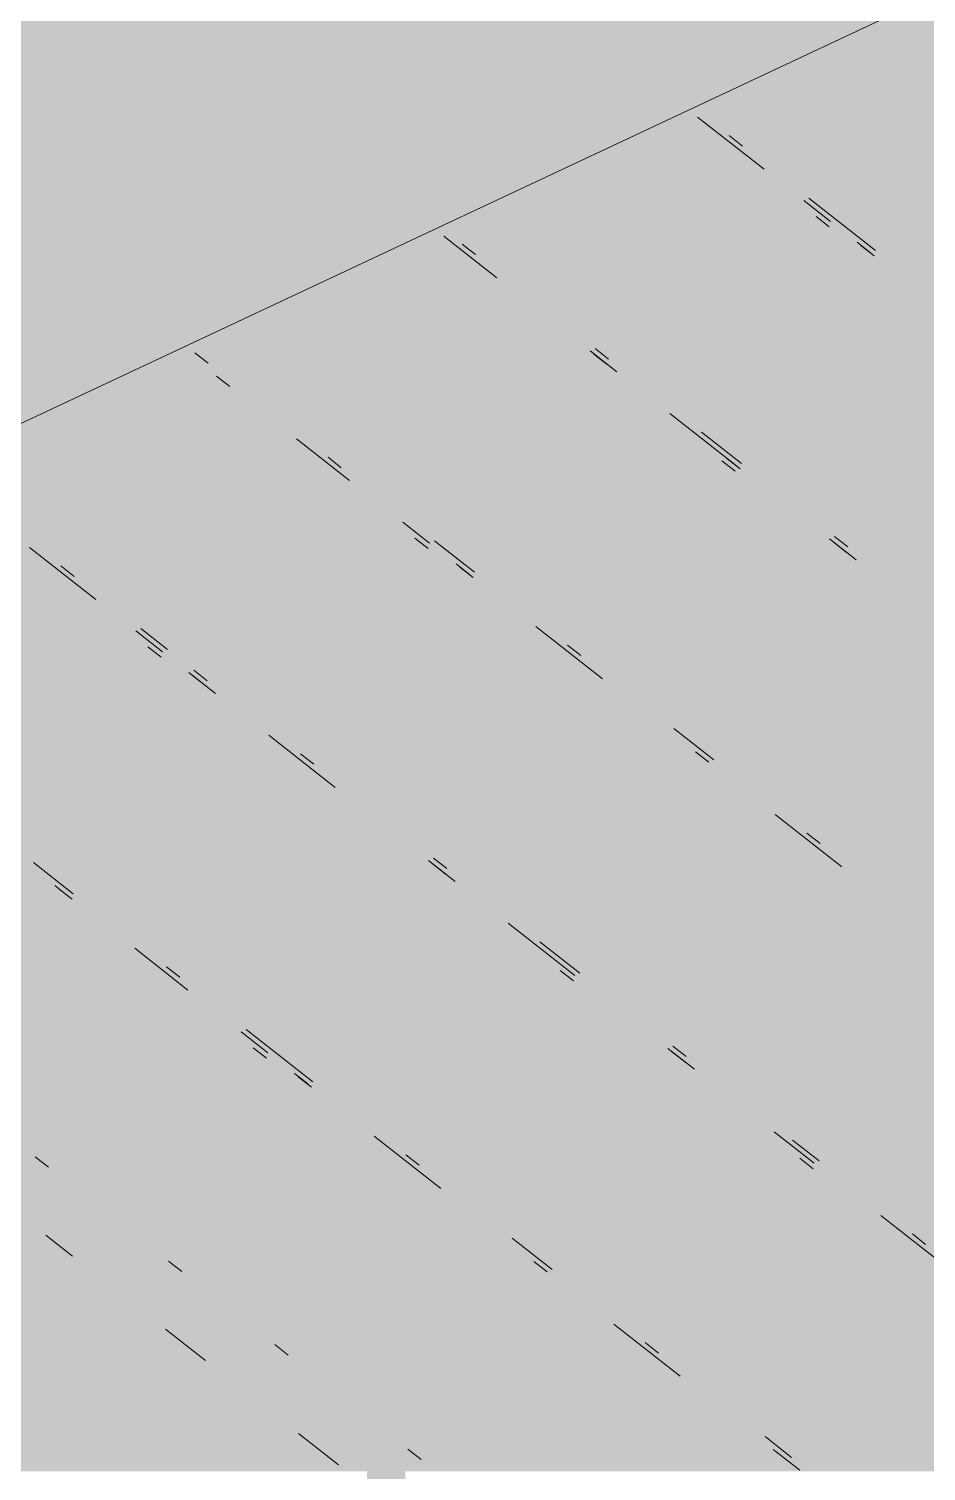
# Model space of a CAD drawing. Header units: millimetres. Extents: x 5 to 1315, y 5 to 292.
# Drawn here: x 1195.618 to 1197.866, y 83.386 to 87.001 of the extents above; entities that cross this region are included whole.
import ezdxf

# ---------------------------------------------------------------- set-up
doc = ezdxf.new("R2010")
doc.units = ezdxf.units.MM
doc.layers.add('EXISTING', color=7, linetype='Continuous')
doc.layers.add('IMAGES', color=7, linetype='Continuous')

# ---------------------------------------------------------------- blocks, each defined once
blk = doc.blocks.new('SHEET_03')
at = {"layer": 'EXISTING', "color": 250, "lineweight": 9}
for p, q in [((294.2024, 85.3568), (297.9396, 87.1113)), ((297.2935, 86.7797), (297.4601, 86.6489)), ((297.4059, 86.7071), (297.3726, 86.7333)), ((297.5601, 86.5704), (297.6267, 86.5181)), ((297.7392, 86.4455), (297.5726, 86.5763)), ((297.6237, 86.5044), (297.5904, 86.5306)), ((296.6578, 86.4813), (296.7911, 86.3766)), ((296.7369, 86.4348), (296.7036, 86.461)), ((297.6934, 86.4658), (297.7267, 86.4396)), ((297.7361, 86.4318), (297.7028, 86.458)), ((296.0679, 86.1625), (296.0345, 86.1887)), ((297.0244, 86.1935), (297.091, 86.1412)), ((297.0671, 86.1595), (297.0338, 86.1857)), ((297.0702, 86.1732), (297.0368, 86.1994)), ((296.0887, 86.1305), (296.122, 86.1043)), ((297.2243, 86.0366), (297.3909, 85.9058)), ((297.4034, 85.9116), (297.3035, 85.9901)), ((296.2887, 85.9735), (296.422, 85.8689)), ((296.4011, 85.9009), (296.3678, 85.9271)), ((297.3879, 85.8921), (297.3546, 85.9182)), ((297.4004, 85.8979), (297.3671, 85.9241)), ((296.5553, 85.7643), (296.6219, 85.712)), ((295.6196, 85.7013), (295.7863, 85.5705)), ((296.6189, 85.6983), (296.5855, 85.7244)), ((296.7344, 85.6393), (296.6344, 85.7178)), ((297.6242, 85.7227), (297.6909, 85.6703)), ((297.667, 85.6887), (297.6337, 85.7148)), ((297.67, 85.7024), (297.6367, 85.7285)), ((295.7321, 85.6286), (295.6988, 85.6548)), ((296.6886, 85.6596), (296.7219, 85.6335)), ((296.7313, 85.6257), (296.698, 85.6518)), ((295.8862, 85.492), (295.9529, 85.4397)), ((295.9654, 85.4455), (295.8987, 85.4978)), ((296.8885, 85.5027), (297.0552, 85.3719)), ((295.9498, 85.426), (295.9165, 85.4521)), ((297.001, 85.4301), (296.9677, 85.4562)), ((296.0195, 85.3874), (296.0862, 85.335)), ((296.0623, 85.3534), (296.029, 85.3795)), ((296.0654, 85.3671), (296.032, 85.3932)), ((296.2195, 85.2304), (296.3861, 85.0996)), ((297.3343, 85.1685), (297.2343, 85.247)), ((296.332, 85.1578), (296.2987, 85.1839)), ((297.2885, 85.1888), (297.3218, 85.1626)), ((297.4884, 85.0318), (297.6551, 84.901)), ((297.6009, 84.9592), (297.5676, 84.9854)), ((295.7296, 84.8332), (295.6296, 84.9117)), ((296.6194, 84.9165), (296.6861, 84.8642)), ((296.6622, 84.8825), (296.6289, 84.9087)), ((296.6652, 84.8962), (296.6319, 84.9224)), ((295.6838, 84.8535), (295.7171, 84.8273)), ((295.7265, 84.8195), (295.6932, 84.8457)), ((296.8194, 84.7595), (296.986, 84.6287)), ((295.8837, 84.6965), (296.017, 84.5919)), ((296.9985, 84.6346), (296.8985, 84.7131)), ((295.9962, 84.6239), (295.9629, 84.6501)), ((296.983, 84.6151), (296.9496, 84.6412)), ((296.1504, 84.4872), (296.217, 84.4349)), ((296.3295, 84.3623), (296.1628, 84.4931)), ((296.2139, 84.4212), (296.1806, 84.4474)), ((297.2193, 84.4456), (297.286, 84.3933)), ((297.2621, 84.4117), (297.2287, 84.4378)), ((297.2651, 84.4253), (297.2318, 84.4515)), ((296.2837, 84.3826), (296.317, 84.3565)), ((296.3264, 84.3486), (296.2931, 84.3748)), ((296.4836, 84.2257), (296.6502, 84.0949)), ((297.4859, 84.2364), (297.5859, 84.1579)), ((297.5984, 84.1637), (297.5317, 84.2161)), ((295.6679, 84.148), (295.6346, 84.1742)), ((296.5961, 84.153), (296.5628, 84.1792)), ((297.5828, 84.1442), (297.5495, 84.1704)), ((297.7525, 84.0271), (297.9192, 83.8963)), ((295.6607, 83.9774), (295.7274, 83.9251)), ((296.9294, 83.8915), (296.8294, 83.9699)), ((297.865, 83.9545), (297.8317, 83.9806)), ((296.0012, 83.8864), (295.9679, 83.9126)), ((296.8835, 83.9118), (296.9169, 83.8856)), ((297.0835, 83.7548), (297.2501, 83.624)), ((295.9607, 83.742), (296.0606, 83.6635)), ((296.2678, 83.6771), (296.2345, 83.7033)), ((297.196, 83.6822), (297.1626, 83.7083)), ((296.2939, 83.4804), (296.3939, 83.4019)), ((297.5292, 83.4206), (297.4626, 83.4729)), ((296.6011, 83.4156), (296.5677, 83.4417)), ((297.4834, 83.4409), (297.5501, 83.3886))]:
    blk.add_line(p, q, dxfattribs=at)
at = {"layer": 'IMAGES', "color": 7}
for points in [[(294.0564, 86.9525), (297.3327, 86.9525), (294.0564, 87.0489), (297.3327, 87.0489)], [(297.3327, 86.9525), (297.4291, 86.9525), (297.3327, 87.0489), (297.4291, 87.0489)], [(297.4291, 86.9525), (297.6218, 86.9525), (297.4291, 87.0489), (297.6218, 87.0489)], [(297.6218, 86.9525), (297.7182, 86.9525), (297.6218, 87.0489), (297.7182, 87.0489)], [(297.7182, 86.9525), (297.8145, 86.9525), (297.7182, 87.0489), (297.8145, 87.0489)], [(297.8145, 86.9525), (297.9109, 86.9525), (297.8145, 87.0489), (297.9109, 87.0489)], [(293.7673, 86.8561), (297.0436, 86.8561), (293.7673, 86.9525), (297.0436, 86.9525)], [(297.0436, 86.8561), (297.2364, 86.8561), (297.0436, 86.9525), (297.2364, 86.9525)], [(297.2364, 86.8561), (297.4291, 86.8561), (297.2364, 86.9525), (297.4291, 86.9525)], [(297.4291, 86.8561), (297.5255, 86.8561), (297.4291, 86.9525), (297.5255, 86.9525)], [(297.5255, 86.8561), (297.6218, 86.8561), (297.5255, 86.9525), (297.6218, 86.9525)], [(297.6218, 86.8561), (297.7182, 86.8561), (297.6218, 86.9525), (297.7182, 86.9525)], [(297.7182, 86.8561), (297.8145, 86.8561), (297.7182, 86.9525), (297.8145, 86.9525)], [(297.8145, 86.8561), (297.9109, 86.8561), (297.8145, 86.9525), (297.9109, 86.9525)], [(293.5745, 86.7597), (297.0436, 86.7597), (293.5745, 86.8561), (297.0436, 86.8561)], [(297.0436, 86.7597), (297.14, 86.7597), (297.0436, 86.8561), (297.14, 86.8561)], [(297.14, 86.7597), (297.2364, 86.7597), (297.14, 86.8561), (297.2364, 86.8561)], [(297.2364, 86.7597), (297.3327, 86.7597), (297.2364, 86.8561), (297.3327, 86.8561)], [(297.3327, 86.7597), (297.5255, 86.7597), (297.3327, 86.8561), (297.5255, 86.8561)], [(297.5255, 86.7597), (297.6218, 86.7597), (297.5255, 86.8561), (297.6218, 86.8561)], [(297.6218, 86.7597), (297.8145, 86.7597), (297.6218, 86.8561), (297.8145, 86.8561)], [(297.8145, 86.7597), (297.9109, 86.7597), (297.8145, 86.8561), (297.9109, 86.8561)], [(293.3818, 86.6633), (296.5618, 86.6633), (293.3818, 86.7597), (296.5618, 86.7597)], [(296.5618, 86.6633), (296.6582, 86.6633), (296.5618, 86.7597), (296.6582, 86.7597)], [(296.6582, 86.6633), (296.8509, 86.6633), (296.6582, 86.7597), (296.8509, 86.7597)], [(296.8509, 86.6633), (297.0436, 86.6633), (296.8509, 86.7597), (297.0436, 86.7597)], [(297.0436, 86.6633), (297.14, 86.6633), (297.0436, 86.7597), (297.14, 86.7597)], [(297.14, 86.6633), (297.2364, 86.6633), (297.14, 86.7597), (297.2364, 86.7597)], [(297.2364, 86.6633), (297.3327, 86.6633), (297.2364, 86.7597), (297.3327, 86.7597)], [(297.3327, 86.6633), (297.4291, 86.6633), (297.3327, 86.7597), (297.4291, 86.7597)], [(297.4291, 86.6633), (297.5255, 86.6633), (297.4291, 86.7597), (297.5255, 86.7597)], [(297.5255, 86.6633), (297.6218, 86.6633), (297.5255, 86.7597), (297.6218, 86.7597)], [(297.6218, 86.6633), (297.7182, 86.6633), (297.6218, 86.7597), (297.7182, 86.7597)], [(297.7182, 86.6633), (298.1036, 86.6633), (297.7182, 86.7597), (298.1036, 86.7597)], [(293.1891, 86.5669), (296.3691, 86.5669), (293.1891, 86.6633), (296.3691, 86.6633)], [(296.3691, 86.5669), (296.4655, 86.5669), (296.3691, 86.6633), (296.4655, 86.6633)], [(296.4655, 86.5669), (296.5618, 86.5669), (296.4655, 86.6633), (296.5618, 86.6633)], [(296.5618, 86.5669), (296.6582, 86.5669), (296.5618, 86.6633), (296.6582, 86.6633)], [(296.6582, 86.5669), (296.7545, 86.5669), (296.6582, 86.6633), (296.7545, 86.6633)], [(296.7545, 86.5669), (296.8509, 86.5669), (296.7545, 86.6633), (296.8509, 86.6633)], [(296.8509, 86.5669), (296.9473, 86.5669), (296.8509, 86.6633), (296.9473, 86.6633)], [(296.9473, 86.5669), (297.14, 86.5669), (296.9473, 86.6633), (297.14, 86.6633)], [(297.14, 86.5669), (297.2364, 86.5669), (297.14, 86.6633), (297.2364, 86.6633)], [(297.2364, 86.5669), (297.3327, 86.5669), (297.2364, 86.6633), (297.3327, 86.6633)], [(297.3327, 86.5669), (297.4291, 86.5669), (297.3327, 86.6633), (297.4291, 86.6633)], [(297.4291, 86.5669), (297.6218, 86.5669), (297.4291, 86.6633), (297.6218, 86.6633)], [(297.6218, 86.5669), (297.7182, 86.5669), (297.6218, 86.6633), (297.7182, 86.6633)], [(297.7182, 86.5669), (297.8145, 86.5669), (297.7182, 86.6633), (297.8145, 86.6633)], [(297.8145, 86.5669), (298.2, 86.5669), (297.8145, 86.6633), (298.2, 86.6633)], [(292.9964, 86.4705), (296.1764, 86.4705), (292.9964, 86.5669), (296.1764, 86.5669)], [(296.1764, 86.4705), (296.2727, 86.4705), (296.1764, 86.5669), (296.2727, 86.5669)], [(296.2727, 86.4705), (296.3691, 86.4705), (296.2727, 86.5669), (296.3691, 86.5669)], [(296.3691, 86.4705), (296.4655, 86.4705), (296.3691, 86.5669), (296.4655, 86.5669)], [(296.4655, 86.3741), (296.5618, 86.3741), (296.4655, 86.5669), (296.5618, 86.5669)], [(296.5618, 86.4705), (296.6582, 86.4705), (296.5618, 86.5669), (296.6582, 86.5669)], [(296.6582, 86.4705), (296.7545, 86.4705), (296.6582, 86.5669), (296.7545, 86.5669)], [(296.7545, 86.4705), (296.8509, 86.4705), (296.7545, 86.5669), (296.8509, 86.5669)], [(296.8509, 86.4705), (296.9473, 86.4705), (296.8509, 86.5669), (296.9473, 86.5669)], [(296.9473, 86.4705), (297.0436, 86.4705), (296.9473, 86.5669), (297.0436, 86.5669)], [(297.0436, 86.4705), (297.14, 86.4705), (297.0436, 86.5669), (297.14, 86.5669)], [(297.14, 86.4705), (297.4291, 86.4705), (297.14, 86.5669), (297.4291, 86.5669)], [(297.4291, 86.4705), (297.5255, 86.4705), (297.4291, 86.5669), (297.5255, 86.5669)], [(297.5255, 86.4705), (297.7182, 86.4705), (297.5255, 86.5669), (297.7182, 86.5669)], [(297.7182, 86.4705), (297.8145, 86.4705), (297.7182, 86.5669), (297.8145, 86.5669)], [(297.8145, 86.4705), (297.9109, 86.4705), (297.8145, 86.5669), (297.9109, 86.5669)], [(292.7073, 86.3741), (295.9836, 86.3741), (292.7073, 86.4705), (295.9836, 86.4705)], [(295.9836, 86.3741), (296.08, 86.3741), (295.9836, 86.4705), (296.08, 86.4705)], [(296.08, 86.3741), (296.1764, 86.3741), (296.08, 86.4705), (296.1764, 86.4705)], [(296.1764, 86.3741), (296.2727, 86.3741), (296.1764, 86.4705), (296.2727, 86.4705)], [(296.2727, 86.3741), (296.3691, 86.3741), (296.2727, 86.4705), (296.3691, 86.4705)], [(296.3691, 86.3741), (296.4655, 86.3741), (296.3691, 86.4705), (296.4655, 86.4705)], [(296.5618, 86.3741), (296.6582, 86.3741), (296.5618, 86.4705), (296.6582, 86.4705)], [(296.6582, 86.3741), (296.7545, 86.3741), (296.6582, 86.4705), (296.7545, 86.4705)], [(296.7545, 86.3741), (296.8509, 86.3741), (296.7545, 86.4705), (296.8509, 86.4705)], [(296.8509, 86.3741), (297.0436, 86.3741), (296.8509, 86.4705), (297.0436, 86.4705)], [(297.0436, 86.3741), (297.5255, 86.3741), (297.0436, 86.4705), (297.5255, 86.4705)], [(297.5255, 86.3741), (297.6218, 86.3741), (297.5255, 86.4705), (297.6218, 86.4705)], [(297.6218, 86.3741), (297.8145, 86.3741), (297.6218, 86.4705), (297.8145, 86.4705)], [(297.8145, 86.3741), (297.9109, 86.3741), (297.8145, 86.4705), (297.9109, 86.4705)], [(292.6109, 86.2777), (295.7909, 86.2777), (292.6109, 86.3741), (295.7909, 86.3741)], [(295.7909, 86.2777), (295.8873, 86.2777), (295.7909, 86.3741), (295.8873, 86.3741)], [(295.8873, 86.2777), (295.9836, 86.2777), (295.8873, 86.3741), (295.9836, 86.3741)], [(295.9836, 86.2777), (296.2727, 86.2777), (295.9836, 86.3741), (296.2727, 86.3741)], [(296.2727, 86.2777), (296.3691, 86.2777), (296.2727, 86.3741), (296.3691, 86.3741)], [(296.3691, 86.2777), (296.4655, 86.2777), (296.3691, 86.3741), (296.4655, 86.3741)], [(296.4655, 86.2777), (296.5618, 86.2777), (296.4655, 86.3741), (296.5618, 86.3741)], [(296.5618, 86.2777), (296.6582, 86.2777), (296.5618, 86.3741), (296.6582, 86.3741)], [(296.6582, 86.2777), (296.7545, 86.2777), (296.6582, 86.3741), (296.7545, 86.3741)], [(296.7545, 86.2777), (296.9473, 86.2777), (296.7545, 86.3741), (296.9473, 86.3741)], [(296.9473, 86.2777), (297.0436, 86.2777), (296.9473, 86.3741), (297.0436, 86.3741)], [(297.0436, 86.2777), (297.14, 86.2777), (297.0436, 86.3741), (297.14, 86.3741)], [(297.14, 86.2777), (297.6218, 86.2777), (297.14, 86.3741), (297.6218, 86.3741)], [(297.6218, 86.2777), (297.7182, 86.2777), (297.6218, 86.3741), (297.7182, 86.3741)], [(297.7182, 86.2777), (297.8145, 86.2777), (297.7182, 86.3741), (297.8145, 86.3741)], [(297.8145, 86.2777), (298.0073, 86.2777), (297.8145, 86.3741), (298.0073, 86.3741)], [(295.5982, 86.1813), (295.6945, 86.1813), (295.5982, 86.2777), (295.6945, 86.2777)], [(295.6945, 86.1813), (295.7909, 86.1813), (295.6945, 86.2777), (295.7909, 86.2777)], [(295.7909, 86.1813), (295.9836, 86.1813), (295.7909, 86.2777), (295.9836, 86.2777)], [(295.9836, 86.1813), (296.08, 86.1813), (295.9836, 86.2777), (296.08, 86.2777)], [(296.08, 86.1813), (296.1764, 86.1813), (296.08, 86.2777), (296.1764, 86.2777)], [(296.1764, 86.1813), (296.3691, 86.1813), (296.1764, 86.2777), (296.3691, 86.2777)], [(296.3691, 86.1813), (296.4655, 86.1813), (296.3691, 86.2777), (296.4655, 86.2777)], [(296.4655, 86.1813), (296.5618, 86.1813), (296.4655, 86.2777), (296.5618, 86.2777)], [(296.5618, 86.1813), (296.7545, 86.1813), (296.5618, 86.2777), (296.7545, 86.2777)], [(296.7545, 86.1813), (296.8509, 86.1813), (296.7545, 86.2777), (296.8509, 86.2777)], [(296.8509, 86.1813), (296.9473, 86.1813), (296.8509, 86.2777), (296.9473, 86.2777)], [(296.9473, 86.1813), (297.0436, 86.1813), (296.9473, 86.2777), (297.0436, 86.2777)], [(297.0436, 86.1813), (297.14, 86.1813), (297.0436, 86.2777), (297.14, 86.2777)], [(297.14, 86.1813), (297.2364, 86.1813), (297.14, 86.2777), (297.2364, 86.2777)], [(297.2364, 86.1813), (297.3327, 86.1813), (297.2364, 86.2777), (297.3327, 86.2777)], [(297.3327, 86.1813), (297.8145, 86.1813), (297.3327, 86.2777), (297.8145, 86.2777)], [(297.8145, 86.1813), (297.9109, 86.1813), (297.8145, 86.2777), (297.9109, 86.2777)], [(295.5982, 86.0849), (295.6945, 86.0849), (295.5982, 86.1813), (295.6945, 86.1813)], [(295.6945, 86.0849), (295.7909, 86.0849), (295.6945, 86.1813), (295.7909, 86.1813)], [(295.7909, 86.0849), (295.8873, 86.0849), (295.7909, 86.1813), (295.8873, 86.1813)], [(295.8873, 86.0849), (295.9836, 86.0849), (295.8873, 86.1813), (295.9836, 86.1813)], [(295.9836, 86.0849), (296.08, 86.0849), (295.9836, 86.1813), (296.08, 86.1813)], [(296.08, 86.0849), (296.1764, 86.0849), (296.08, 86.1813), (296.1764, 86.1813)], [(296.1764, 86.0849), (296.2727, 86.0849), (296.1764, 86.1813), (296.2727, 86.1813)], [(296.2727, 86.0849), (296.3691, 86.0849), (296.2727, 86.1813), (296.3691, 86.1813)], [(296.3691, 86.0849), (296.8509, 86.0849), (296.3691, 86.1813), (296.8509, 86.1813)], [(296.8509, 86.0849), (296.9473, 86.0849), (296.8509, 86.1813), (296.9473, 86.1813)], [(296.9473, 86.0849), (297.0436, 86.0849), (296.9473, 86.1813), (297.0436, 86.1813)], [(297.0436, 86.0849), (297.14, 86.0849), (297.0436, 86.1813), (297.14, 86.1813)], [(297.14, 86.0849), (297.2364, 86.0849), (297.14, 86.1813), (297.2364, 86.1813)], [(297.2364, 86.0849), (297.3327, 86.0849), (297.2364, 86.1813), (297.3327, 86.1813)], [(297.3327, 86.0849), (297.4291, 86.0849), (297.3327, 86.1813), (297.4291, 86.1813)], [(297.4291, 86.0849), (297.9109, 86.0849), (297.4291, 86.1813), (297.9109, 86.1813)], [(295.5982, 85.7957), (295.6945, 85.7957), (295.5982, 86.0849), (295.6945, 86.0849)], [(295.6945, 85.9885), (295.7909, 85.9885), (295.6945, 86.0849), (295.7909, 86.0849)], [(295.7909, 85.9885), (295.8873, 85.9885), (295.7909, 86.0849), (295.8873, 86.0849)], [(295.8873, 85.9885), (295.9836, 85.9885), (295.8873, 86.0849), (295.9836, 86.0849)], [(295.9836, 85.9885), (296.08, 85.9885), (295.9836, 86.0849), (296.08, 86.0849)], [(296.08, 85.9885), (296.1764, 85.9885), (296.08, 86.0849), (296.1764, 86.0849)], [(296.1764, 85.9885), (296.3691, 85.9885), (296.1764, 86.0849), (296.3691, 86.0849)], [(296.3691, 85.9885), (296.4655, 85.9885), (296.3691, 86.0849), (296.4655, 86.0849)], [(296.4655, 85.9885), (296.9473, 85.9885), (296.4655, 86.0849), (296.9473, 86.0849)], [(296.9473, 85.9885), (297.0436, 85.9885), (296.9473, 86.0849), (297.0436, 86.0849)], [(297.0436, 85.9885), (297.14, 85.9885), (297.0436, 86.0849), (297.14, 86.0849)], [(297.14, 85.9885), (297.2364, 85.9885), (297.14, 86.0849), (297.2364, 86.0849)], [(297.2364, 85.9885), (297.3327, 85.9885), (297.2364, 86.0849), (297.3327, 86.0849)], [(297.3327, 85.9885), (297.4291, 85.9885), (297.3327, 86.0849), (297.4291, 86.0849)], [(297.4291, 85.9885), (297.5255, 85.9885), (297.4291, 86.0849), (297.5255, 86.0849)], [(297.5255, 85.9885), (298.0073, 85.9885), (297.5255, 86.0849), (298.0073, 86.0849)], [(295.6945, 85.8921), (295.7909, 85.8921), (295.6945, 85.9885), (295.7909, 85.9885)], [(295.7909, 85.8921), (295.8873, 85.8921), (295.7909, 85.9885), (295.8873, 85.9885)], [(295.8873, 85.8921), (295.9836, 85.8921), (295.8873, 85.9885), (295.9836, 85.9885)], [(295.9836, 85.8921), (296.08, 85.8921), (295.9836, 85.9885), (296.08, 85.9885)], [(296.08, 85.8921), (296.1764, 85.8921), (296.08, 85.9885), (296.1764, 85.9885)], [(296.1764, 85.8921), (296.2727, 85.8921), (296.1764, 85.9885), (296.2727, 85.9885)], [(296.2727, 85.8921), (296.4655, 85.8921), (296.2727, 85.9885), (296.4655, 85.9885)], [(296.4655, 85.8921), (296.5618, 85.8921), (296.4655, 85.9885), (296.5618, 85.9885)], [(296.5618, 85.8921), (297.0436, 85.8921), (296.5618, 85.9885), (297.0436, 85.9885)], [(297.0436, 85.8921), (297.14, 85.8921), (297.0436, 85.9885), (297.14, 85.9885)], [(297.14, 85.8921), (297.2364, 85.8921), (297.14, 85.9885), (297.2364, 85.9885)], [(297.2364, 85.8921), (297.4291, 85.8921), (297.2364, 85.9885), (297.4291, 85.9885)], [(297.4291, 85.8921), (297.5255, 85.8921), (297.4291, 85.9885), (297.5255, 85.9885)], [(297.5255, 85.8921), (297.6218, 85.8921), (297.5255, 85.9885), (297.6218, 85.9885)], [(297.6218, 85.8921), (298.1036, 85.8921), (297.6218, 85.9885), (298.1036, 85.9885)], [(295.6945, 85.7957), (295.7909, 85.7957), (295.6945, 85.8921), (295.7909, 85.8921)], [(295.7909, 85.7957), (295.8873, 85.7957), (295.7909, 85.8921), (295.8873, 85.8921)], [(295.8873, 85.7957), (295.9836, 85.7957), (295.8873, 85.8921), (295.9836, 85.8921)], [(295.9836, 85.7957), (296.08, 85.7957), (295.9836, 85.8921), (296.08, 85.8921)], [(296.08, 85.7957), (296.1764, 85.7957), (296.08, 85.8921), (296.1764, 85.8921)], [(296.1764, 85.7957), (296.2727, 85.7957), (296.1764, 85.8921), (296.2727, 85.8921)], [(296.2727, 85.7957), (296.3691, 85.7957), (296.2727, 85.8921), (296.3691, 85.8921)], [(296.3691, 85.7957), (296.4655, 85.7957), (296.3691, 85.8921), (296.4655, 85.8921)], [(296.4655, 85.7957), (296.5618, 85.7957), (296.4655, 85.8921), (296.5618, 85.8921)], [(296.5618, 85.7957), (296.6582, 85.7957), (296.5618, 85.8921), (296.6582, 85.8921)], [(296.6582, 85.7957), (296.7545, 85.7957), (296.6582, 85.8921), (296.7545, 85.8921)], [(296.7545, 85.7957), (297.2364, 85.7957), (296.7545, 85.8921), (297.2364, 85.8921)], [(297.2364, 85.7957), (297.3327, 85.7957), (297.2364, 85.8921), (297.3327, 85.8921)], [(297.3327, 85.7957), (297.4291, 85.7957), (297.3327, 85.8921), (297.4291, 85.8921)], [(297.4291, 85.7957), (297.6218, 85.7957), (297.4291, 85.8921), (297.6218, 85.8921)], [(297.6218, 85.7957), (297.7182, 85.7957), (297.6218, 85.8921), (297.7182, 85.8921)], [(297.7182, 85.7957), (298.2, 85.7957), (297.7182, 85.8921), (298.2, 85.8921)], [(295.5982, 85.6993), (295.7909, 85.6993), (295.5982, 85.7957), (295.7909, 85.7957)], [(295.7909, 85.6993), (295.8873, 85.6993), (295.7909, 85.7957), (295.8873, 85.7957)], [(295.8873, 85.6993), (295.9836, 85.6993), (295.8873, 85.7957), (295.9836, 85.7957)], [(295.9836, 85.6993), (296.08, 85.6993), (295.9836, 85.7957), (296.08, 85.7957)], [(296.08, 85.6993), (296.1764, 85.6993), (296.08, 85.7957), (296.1764, 85.7957)], [(296.1764, 85.6993), (296.2727, 85.6993), (296.1764, 85.7957), (296.2727, 85.7957)], [(296.2727, 85.6993), (296.3691, 85.6993), (296.2727, 85.7957), (296.3691, 85.7957)], [(296.3691, 85.6993), (296.4655, 85.6993), (296.3691, 85.7957), (296.4655, 85.7957)], [(296.4655, 85.6993), (296.5618, 85.6993), (296.4655, 85.7957), (296.5618, 85.7957)], [(296.5618, 85.6993), (296.6582, 85.6993), (296.5618, 85.7957), (296.6582, 85.7957)], [(296.6582, 85.6993), (296.7545, 85.6993), (296.6582, 85.7957), (296.7545, 85.7957)], [(296.7545, 85.6993), (296.8509, 85.6993), (296.7545, 85.7957), (296.8509, 85.7957)], [(296.8509, 85.6993), (297.3327, 85.6993), (296.8509, 85.7957), (297.3327, 85.7957)], [(297.3327, 85.6993), (297.4291, 85.6993), (297.3327, 85.7957), (297.4291, 85.7957)], [(297.4291, 85.6993), (297.5255, 85.6993), (297.4291, 85.7957), (297.5255, 85.7957)], [(297.5255, 85.6993), (297.7182, 85.6993), (297.5255, 85.7957), (297.7182, 85.7957)], [(297.7182, 85.6993), (297.8145, 85.6993), (297.7182, 85.7957), (297.8145, 85.7957)], [(297.8145, 85.6993), (297.9109, 85.6993), (297.8145, 85.7957), (297.9109, 85.7957)], [(295.5982, 85.6029), (295.6945, 85.6029), (295.5982, 85.6993), (295.6945, 85.6993)], [(295.6945, 85.6029), (295.7909, 85.6029), (295.6945, 85.6993), (295.7909, 85.6993)], [(295.7909, 85.6029), (295.8873, 85.6029), (295.7909, 85.6993), (295.8873, 85.6993)], [(295.8873, 85.6029), (296.08, 85.6029), (295.8873, 85.6993), (296.08, 85.6993)], [(296.08, 85.6029), (296.2727, 85.6029), (296.08, 85.6993), (296.2727, 85.6993)], [(296.2727, 85.6029), (296.5618, 85.6029), (296.2727, 85.6993), (296.5618, 85.6993)], [(296.5618, 85.6029), (296.6582, 85.6029), (296.5618, 85.6993), (296.6582, 85.6993)], [(296.6582, 85.6029), (296.7545, 85.6029), (296.6582, 85.6993), (296.7545, 85.6993)], [(296.7545, 85.6029), (296.8509, 85.6029), (296.7545, 85.6993), (296.8509, 85.6993)], [(296.8509, 85.6029), (296.9473, 85.6029), (296.8509, 85.6993), (296.9473, 85.6993)], [(296.9473, 85.6029), (297.4291, 85.6029), (296.9473, 85.6993), (297.4291, 85.6993)], [(297.4291, 85.6029), (297.5255, 85.6029), (297.4291, 85.6993), (297.5255, 85.6993)], [(297.5255, 85.6029), (297.6218, 85.6029), (297.5255, 85.6993), (297.6218, 85.6993)], [(297.6218, 85.6029), (297.7182, 85.6029), (297.6218, 85.6993), (297.7182, 85.6993)], [(297.7182, 85.6029), (297.8145, 85.6029), (297.7182, 85.6993), (297.8145, 85.6993)], [(297.8145, 85.6029), (297.9109, 85.6029), (297.8145, 85.6993), (297.9109, 85.6993)], [(295.5018, 85.5065), (295.6945, 85.5065), (295.5018, 85.6029), (295.6945, 85.6029)], [(295.6945, 85.5065), (295.7909, 85.5065), (295.6945, 85.6029), (295.7909, 85.6029)], [(295.7909, 85.5065), (295.9836, 85.5065), (295.7909, 85.6029), (295.9836, 85.6029)], [(295.9836, 85.5065), (296.08, 85.5065), (295.9836, 85.6029), (296.08, 85.6029)], [(296.08, 85.5065), (296.1764, 85.5065), (296.08, 85.6029), (296.1764, 85.6029)], [(296.1764, 85.5065), (296.2727, 85.5065), (296.1764, 85.6029), (296.2727, 85.6029)], [(296.2727, 85.5065), (296.3691, 85.5065), (296.2727, 85.6029), (296.3691, 85.6029)], [(296.3691, 85.5065), (296.5618, 85.5065), (296.3691, 85.6029), (296.5618, 85.6029)], [(296.5618, 85.5065), (296.6582, 85.5065), (296.5618, 85.6029), (296.6582, 85.6029)], [(296.6582, 85.5065), (296.7545, 85.5065), (296.6582, 85.6029), (296.7545, 85.6029)], [(296.7545, 85.5065), (296.9473, 85.5065), (296.7545, 85.6029), (296.9473, 85.6029)], [(296.9473, 85.5065), (297.0436, 85.5065), (296.9473, 85.6029), (297.0436, 85.6029)], [(297.0436, 85.5065), (297.5255, 85.5065), (297.0436, 85.6029), (297.5255, 85.6029)], [(297.5255, 85.5065), (297.6218, 85.5065), (297.5255, 85.6029), (297.6218, 85.6029)], [(297.6218, 85.5065), (297.7182, 85.5065), (297.6218, 85.6029), (297.7182, 85.6029)], [(297.7182, 85.5065), (297.8145, 85.5065), (297.7182, 85.6029), (297.8145, 85.6029)], [(297.8145, 85.5065), (297.9109, 85.5065), (297.8145, 85.6029), (297.9109, 85.6029)], [(295.2127, 85.4101), (295.6945, 85.4101), (295.2127, 85.5065), (295.6945, 85.5065)], [(295.6945, 85.4101), (295.7909, 85.4101), (295.6945, 85.5065), (295.7909, 85.5065)], [(295.7909, 85.4101), (295.8873, 85.4101), (295.7909, 85.5065), (295.8873, 85.5065)], [(295.8873, 85.4101), (295.9836, 85.4101), (295.8873, 85.5065), (295.9836, 85.5065)], [(295.9836, 85.4101), (296.08, 85.4101), (295.9836, 85.5065), (296.08, 85.5065)], [(296.08, 85.4101), (296.1764, 85.4101), (296.08, 85.5065), (296.1764, 85.5065)], [(296.1764, 85.4101), (296.2727, 85.4101), (296.1764, 85.5065), (296.2727, 85.5065)], [(296.2727, 85.4101), (296.3691, 85.4101), (296.2727, 85.5065), (296.3691, 85.5065)], [(296.3691, 85.4101), (296.5618, 85.4101), (296.3691, 85.5065), (296.5618, 85.5065)], [(296.5618, 85.4101), (296.6582, 85.4101), (296.5618, 85.5065), (296.6582, 85.5065)], [(296.6582, 85.4101), (296.8509, 85.4101), (296.6582, 85.5065), (296.8509, 85.5065)], [(296.8509, 85.4101), (297.0436, 85.4101), (296.8509, 85.5065), (297.0436, 85.5065)], [(297.0436, 85.4101), (297.14, 85.4101), (297.0436, 85.5065), (297.14, 85.5065)], [(297.14, 85.4101), (297.2364, 85.4101), (297.14, 85.5065), (297.2364, 85.5065)], [(297.2364, 85.4101), (297.7182, 85.4101), (297.2364, 85.5065), (297.7182, 85.5065)], [(297.7182, 85.4101), (297.8145, 85.4101), (297.7182, 85.5065), (297.8145, 85.5065)], [(297.8145, 85.4101), (297.9109, 85.4101), (297.8145, 85.5065), (297.9109, 85.5065)], [(295.3091, 85.3137), (295.7909, 85.3137), (295.3091, 85.4101), (295.7909, 85.4101)], [(295.7909, 85.3137), (295.8873, 85.3137), (295.7909, 85.4101), (295.8873, 85.4101)], [(295.8873, 85.3137), (295.9836, 85.3137), (295.8873, 85.4101), (295.9836, 85.4101)], [(295.9836, 85.3137), (296.08, 85.3137), (295.9836, 85.4101), (296.08, 85.4101)], [(296.08, 85.3137), (296.2727, 85.3137), (296.08, 85.4101), (296.2727, 85.4101)], [(296.2727, 85.3137), (296.3691, 85.3137), (296.2727, 85.4101), (296.3691, 85.4101)], [(296.3691, 85.3137), (296.4655, 85.3137), (296.3691, 85.4101), (296.4655, 85.4101)], [(296.4655, 85.3137), (296.5618, 85.3137), (296.4655, 85.4101), (296.5618, 85.4101)], [(296.5618, 85.3137), (296.6582, 85.3137), (296.5618, 85.4101), (296.6582, 85.4101)], [(296.6582, 85.3137), (296.8509, 85.3137), (296.6582, 85.4101), (296.8509, 85.4101)], [(296.8509, 85.3137), (296.9473, 85.3137), (296.8509, 85.4101), (296.9473, 85.4101)], [(296.9473, 85.3137), (297.14, 85.3137), (296.9473, 85.4101), (297.14, 85.4101)], [(297.14, 85.3137), (297.2364, 85.3137), (297.14, 85.4101), (297.2364, 85.4101)], [(297.2364, 85.3137), (297.8145, 85.3137), (297.2364, 85.4101), (297.8145, 85.4101)], [(297.8145, 85.3137), (297.9109, 85.3137), (297.8145, 85.4101), (297.9109, 85.4101)], [(295.4055, 85.2173), (295.8873, 85.2173), (295.4055, 85.3137), (295.8873, 85.3137)], [(295.8873, 85.2173), (295.9836, 85.2173), (295.8873, 85.3137), (295.9836, 85.3137)], [(295.9836, 85.2173), (296.08, 85.2173), (295.9836, 85.3137), (296.08, 85.3137)], [(296.08, 85.2173), (296.1764, 85.2173), (296.08, 85.3137), (296.1764, 85.3137)], [(296.1764, 85.1208), (296.2727, 85.1208), (296.1764, 85.3137), (296.2727, 85.3137)], [(296.2727, 85.1208), (296.3691, 85.1208), (296.2727, 85.3137), (296.3691, 85.3137)], [(296.3691, 85.2173), (296.4655, 85.2173), (296.3691, 85.3137), (296.4655, 85.3137)], [(296.4655, 85.2173), (296.5618, 85.2173), (296.4655, 85.3137), (296.5618, 85.3137)], [(296.5618, 85.2173), (296.6582, 85.2173), (296.5618, 85.3137), (296.6582, 85.3137)], [(296.6582, 85.2173), (296.7545, 85.2173), (296.6582, 85.3137), (296.7545, 85.3137)], [(296.7545, 85.2173), (297.0436, 85.2173), (296.7545, 85.3137), (297.0436, 85.3137)], [(297.0436, 85.2173), (297.14, 85.2173), (297.0436, 85.3137), (297.14, 85.3137)], [(297.14, 85.2173), (297.3327, 85.2173), (297.14, 85.3137), (297.3327, 85.3137)], [(297.3327, 85.2173), (297.4291, 85.2173), (297.3327, 85.3137), (297.4291, 85.3137)], [(297.4291, 85.2173), (297.9109, 85.2173), (297.4291, 85.3137), (297.9109, 85.3137)], [(295.5982, 85.1208), (295.9836, 85.1208), (295.5982, 85.2173), (295.9836, 85.2173)], [(295.9836, 85.1208), (296.08, 85.1208), (295.9836, 85.2173), (296.08, 85.2173)], [(296.08, 85.1208), (296.1764, 85.1208), (296.08, 85.2173), (296.1764, 85.2173)], [(296.3691, 85.1208), (296.4655, 85.1208), (296.3691, 85.2173), (296.4655, 85.2173)], [(296.4655, 85.1208), (296.5618, 85.1208), (296.4655, 85.2173), (296.5618, 85.2173)], [(296.5618, 85.1208), (296.6582, 85.1208), (296.5618, 85.2173), (296.6582, 85.2173)], [(296.6582, 85.1208), (296.7545, 85.1208), (296.6582, 85.2173), (296.7545, 85.2173)], [(296.7545, 85.1208), (296.8509, 85.1208), (296.7545, 85.2173), (296.8509, 85.2173)], [(296.8509, 85.1208), (297.0436, 85.1208), (296.8509, 85.2173), (297.0436, 85.2173)], [(297.0436, 85.1208), (297.14, 85.1208), (297.0436, 85.2173), (297.14, 85.2173)], [(297.14, 85.1208), (297.2364, 85.1208), (297.14, 85.2173), (297.2364, 85.2173)], [(297.2364, 85.1208), (297.4291, 85.1208), (297.2364, 85.2173), (297.4291, 85.2173)], [(297.4291, 85.1208), (298.1036, 85.1208), (297.4291, 85.2173), (298.1036, 85.2173)], [(295.5982, 85.0244), (296.1764, 85.0244), (295.5982, 85.1208), (296.1764, 85.1208)], [(296.1764, 85.0244), (296.2727, 85.0244), (296.1764, 85.1208), (296.2727, 85.1208)], [(296.2727, 85.0244), (296.4655, 85.0244), (296.2727, 85.1208), (296.4655, 85.1208)], [(296.4655, 85.0244), (296.6582, 85.0244), (296.4655, 85.1208), (296.6582, 85.1208)], [(296.6582, 85.0244), (296.7545, 85.0244), (296.6582, 85.1208), (296.7545, 85.1208)], [(296.7545, 85.0244), (296.8509, 85.0244), (296.7545, 85.1208), (296.8509, 85.1208)], [(296.8509, 85.0244), (296.9473, 85.0244), (296.8509, 85.1208), (296.9473, 85.1208)], [(296.9473, 85.0244), (297.0436, 85.0244), (296.9473, 85.1208), (297.0436, 85.1208)], [(297.0436, 85.0244), (297.14, 85.0244), (297.0436, 85.1208), (297.14, 85.1208)], [(297.14, 85.0244), (297.2364, 85.0244), (297.14, 85.1208), (297.2364, 85.1208)], [(297.2364, 85.0244), (297.3327, 85.0244), (297.2364, 85.1208), (297.3327, 85.1208)], [(297.3327, 85.0244), (297.4291, 85.0244), (297.3327, 85.1208), (297.4291, 85.1208)], [(297.4291, 85.0244), (297.5255, 85.0244), (297.4291, 85.1208), (297.5255, 85.1208)], [(297.5255, 85.0244), (297.6218, 85.0244), (297.5255, 85.1208), (297.6218, 85.1208)], [(297.6218, 85.0244), (297.7182, 85.0244), (297.6218, 85.1208), (297.7182, 85.1208)], [(297.7182, 85.0244), (298.2, 85.0244), (297.7182, 85.1208), (298.2, 85.1208)], [(295.5982, 84.928), (295.6945, 84.928), (295.5982, 85.0244), (295.6945, 85.0244)], [(295.6945, 84.928), (295.7909, 84.928), (295.6945, 85.0244), (295.7909, 85.0244)], [(295.7909, 84.928), (296.2727, 84.928), (295.7909, 85.0244), (296.2727, 85.0244)], [(296.2727, 84.928), (296.3691, 84.928), (296.2727, 85.0244), (296.3691, 85.0244)], [(296.3691, 84.928), (296.4655, 84.928), (296.3691, 85.0244), (296.4655, 85.0244)], [(296.4655, 84.928), (296.5618, 84.928), (296.4655, 85.0244), (296.5618, 85.0244)], [(296.5618, 84.928), (296.6582, 84.928), (296.5618, 85.0244), (296.6582, 85.0244)], [(296.6582, 84.928), (296.7545, 84.928), (296.6582, 85.0244), (296.7545, 85.0244)], [(296.7545, 84.928), (296.8509, 84.928), (296.7545, 85.0244), (296.8509, 85.0244)], [(296.8509, 84.928), (296.9473, 84.928), (296.8509, 85.0244), (296.9473, 85.0244)], [(296.9473, 84.928), (297.14, 84.928), (296.9473, 85.0244), (297.14, 85.0244)], [(297.14, 84.928), (297.3327, 84.928), (297.14, 85.0244), (297.3327, 85.0244)], [(297.3327, 84.928), (297.4291, 84.928), (297.3327, 85.0244), (297.4291, 85.0244)], [(297.4291, 84.928), (297.5255, 84.928), (297.4291, 85.0244), (297.5255, 85.0244)], [(297.5255, 84.928), (297.6218, 84.928), (297.5255, 85.0244), (297.6218, 85.0244)], [(297.6218, 84.928), (297.7182, 84.928), (297.6218, 85.0244), (297.7182, 85.0244)], [(297.7182, 84.928), (297.8145, 84.928), (297.7182, 85.0244), (297.8145, 85.0244)], [(297.8145, 84.928), (298.2964, 84.928), (297.8145, 85.0244), (298.2964, 85.0244)], [(295.5982, 84.8316), (295.7909, 84.8316), (295.5982, 84.928), (295.7909, 84.928)], [(295.7909, 84.8316), (295.8873, 84.8316), (295.7909, 84.928), (295.8873, 84.928)], [(295.8873, 84.8316), (295.9836, 84.8316), (295.8873, 84.928), (295.9836, 84.928)], [(295.9836, 84.8316), (296.5618, 84.8316), (295.9836, 84.928), (296.5618, 84.928)], [(296.5618, 84.8316), (296.6582, 84.8316), (296.5618, 84.928), (296.6582, 84.928)], [(296.6582, 84.8316), (296.7545, 84.8316), (296.6582, 84.928), (296.7545, 84.928)], [(296.7545, 84.8316), (296.9473, 84.8316), (296.7545, 84.928), (296.9473, 84.928)], [(296.9473, 84.8316), (297.0436, 84.8316), (296.9473, 84.928), (297.0436, 84.928)], [(297.0436, 84.8316), (297.14, 84.8316), (297.0436, 84.928), (297.14, 84.928)], [(297.14, 84.8316), (297.2364, 84.8316), (297.14, 84.928), (297.2364, 84.928)], [(297.2364, 84.8316), (297.3327, 84.8316), (297.2364, 84.928), (297.3327, 84.928)], [(297.3327, 84.8316), (297.4291, 84.8316), (297.3327, 84.928), (297.4291, 84.928)], [(297.4291, 84.8316), (297.5255, 84.8316), (297.4291, 84.928), (297.5255, 84.928)], [(297.5255, 84.8316), (297.6218, 84.8316), (297.5255, 84.928), (297.6218, 84.928)], [(297.6218, 84.8316), (297.7182, 84.8316), (297.6218, 84.928), (297.7182, 84.928)], [(297.7182, 84.8316), (297.8145, 84.8316), (297.7182, 84.928), (297.8145, 84.928)], [(297.8145, 84.8316), (297.9109, 84.8316), (297.8145, 84.928), (297.9109, 84.928)], [(295.5982, 84.7352), (295.6945, 84.7352), (295.5982, 84.8316), (295.6945, 84.8316)], [(295.6945, 84.7352), (295.8873, 84.7352), (295.6945, 84.8316), (295.8873, 84.8316)], [(295.8873, 84.7352), (295.9836, 84.7352), (295.8873, 84.8316), (295.9836, 84.8316)], [(295.9836, 84.7352), (296.08, 84.7352), (295.9836, 84.8316), (296.08, 84.8316)], [(296.08, 84.7352), (296.5618, 84.7352), (296.08, 84.8316), (296.5618, 84.8316)], [(296.5618, 84.7352), (296.6582, 84.7352), (296.5618, 84.8316), (296.6582, 84.8316)], [(296.6582, 84.7352), (296.9473, 84.7352), (296.6582, 84.8316), (296.9473, 84.8316)], [(296.9473, 84.7352), (297.0436, 84.7352), (296.9473, 84.8316), (297.0436, 84.8316)], [(297.0436, 84.7352), (297.14, 84.7352), (297.0436, 84.8316), (297.14, 84.8316)], [(297.14, 84.7352), (297.2364, 84.7352), (297.14, 84.8316), (297.2364, 84.8316)], [(297.2364, 84.7352), (297.3327, 84.7352), (297.2364, 84.8316), (297.3327, 84.8316)], [(297.3327, 84.7352), (297.4291, 84.7352), (297.3327, 84.8316), (297.4291, 84.8316)], [(297.4291, 84.7352), (297.5255, 84.7352), (297.4291, 84.8316), (297.5255, 84.8316)], [(297.5255, 84.7352), (297.7182, 84.7352), (297.5255, 84.8316), (297.7182, 84.8316)], [(297.7182, 84.7352), (297.9109, 84.7352), (297.7182, 84.8316), (297.9109, 84.8316)], [(295.5982, 84.6388), (295.6945, 84.6388), (295.5982, 84.7352), (295.6945, 84.7352)], [(295.6945, 84.6388), (295.7909, 84.6388), (295.6945, 84.7352), (295.7909, 84.7352)], [(295.7909, 84.6388), (295.9836, 84.6388), (295.7909, 84.7352), (295.9836, 84.7352)], [(295.9836, 84.6388), (296.1764, 84.6388), (295.9836, 84.7352), (296.1764, 84.7352)], [(296.1764, 84.6388), (296.6582, 84.6388), (296.1764, 84.7352), (296.6582, 84.7352)], [(296.6582, 84.6388), (296.7545, 84.6388), (296.6582, 84.7352), (296.7545, 84.7352)], [(296.7545, 84.6388), (296.8509, 84.6388), (296.7545, 84.7352), (296.8509, 84.7352)], [(296.8509, 84.6388), (296.9473, 84.6388), (296.8509, 84.7352), (296.9473, 84.7352)], [(296.9473, 84.6388), (297.0436, 84.6388), (296.9473, 84.7352), (297.0436, 84.7352)], [(297.0436, 84.6388), (297.14, 84.6388), (297.0436, 84.7352), (297.14, 84.7352)], [(297.14, 84.6388), (297.2364, 84.6388), (297.14, 84.7352), (297.2364, 84.7352)], [(297.2364, 84.6388), (297.3327, 84.6388), (297.2364, 84.7352), (297.3327, 84.7352)], [(297.3327, 84.6388), (297.4291, 84.6388), (297.3327, 84.7352), (297.4291, 84.7352)], [(297.4291, 84.6388), (297.5255, 84.6388), (297.4291, 84.7352), (297.5255, 84.7352)], [(297.5255, 84.6388), (297.7182, 84.6388), (297.5255, 84.7352), (297.7182, 84.7352)], [(297.7182, 84.6388), (297.8145, 84.6388), (297.7182, 84.7352), (297.8145, 84.7352)], [(297.8145, 84.6388), (298.0073, 84.6388), (297.8145, 84.7352), (298.0073, 84.7352)], [(295.3091, 84.5424), (295.7909, 84.5424), (295.3091, 84.6388), (295.7909, 84.6388)], [(295.7909, 84.5424), (295.8873, 84.5424), (295.7909, 84.6388), (295.8873, 84.6388)], [(295.8873, 84.5424), (295.9836, 84.5424), (295.8873, 84.6388), (295.9836, 84.6388)], [(295.9836, 84.5424), (296.08, 84.5424), (295.9836, 84.6388), (296.08, 84.6388)], [(296.08, 84.5424), (296.1764, 84.5424), (296.08, 84.6388), (296.1764, 84.6388)], [(296.1764, 84.5424), (296.2727, 84.5424), (296.1764, 84.6388), (296.2727, 84.6388)], [(296.2727, 84.5424), (296.7545, 84.5424), (296.2727, 84.6388), (296.7545, 84.6388)], [(296.7545, 84.5424), (296.8509, 84.5424), (296.7545, 84.6388), (296.8509, 84.6388)], [(296.8509, 84.5424), (296.9473, 84.5424), (296.8509, 84.6388), (296.9473, 84.6388)], [(296.9473, 84.5424), (297.0436, 84.5424), (296.9473, 84.6388), (297.0436, 84.6388)], [(297.0436, 84.5424), (297.14, 84.5424), (297.0436, 84.6388), (297.14, 84.6388)], [(297.14, 84.5424), (297.2364, 84.5424), (297.14, 84.6388), (297.2364, 84.6388)], [(297.2364, 84.5424), (297.3327, 84.5424), (297.2364, 84.6388), (297.3327, 84.6388)], [(297.3327, 84.5424), (297.4291, 84.5424), (297.3327, 84.6388), (297.4291, 84.6388)], [(297.4291, 84.5424), (297.5255, 84.5424), (297.4291, 84.6388), (297.5255, 84.6388)], [(297.5255, 84.5424), (297.6218, 84.5424), (297.5255, 84.6388), (297.6218, 84.6388)], [(297.6218, 84.5424), (297.8145, 84.5424), (297.6218, 84.6388), (297.8145, 84.6388)], [(297.8145, 84.5424), (297.9109, 84.5424), (297.8145, 84.6388), (297.9109, 84.6388)], [(295.4055, 84.446), (295.9836, 84.446), (295.4055, 84.5424), (295.9836, 84.5424)], [(295.9836, 84.446), (296.1764, 84.446), (295.9836, 84.5424), (296.1764, 84.5424)], [(296.1764, 84.446), (296.2727, 84.446), (296.1764, 84.5424), (296.2727, 84.5424)], [(296.2727, 84.446), (296.3691, 84.446), (296.2727, 84.5424), (296.3691, 84.5424)], [(296.3691, 84.446), (296.9473, 84.446), (296.3691, 84.5424), (296.9473, 84.5424)], [(296.9473, 84.446), (297.0436, 84.446), (296.9473, 84.5424), (297.0436, 84.5424)], [(297.0436, 84.446), (297.14, 84.446), (297.0436, 84.5424), (297.14, 84.5424)], [(297.14, 84.446), (297.2364, 84.446), (297.14, 84.5424), (297.2364, 84.5424)], [(297.2364, 84.446), (297.3327, 84.446), (297.2364, 84.5424), (297.3327, 84.5424)], [(297.3327, 84.446), (297.4291, 84.446), (297.3327, 84.5424), (297.4291, 84.5424)], [(297.4291, 84.446), (297.5255, 84.446), (297.4291, 84.5424), (297.5255, 84.5424)], [(297.5255, 84.446), (297.6218, 84.446), (297.5255, 84.5424), (297.6218, 84.5424)], [(297.6218, 84.446), (297.7182, 84.446), (297.6218, 84.5424), (297.7182, 84.5424)], [(297.7182, 84.446), (297.8145, 84.446), (297.7182, 84.5424), (297.8145, 84.5424)], [(297.8145, 84.446), (297.9109, 84.446), (297.8145, 84.5424), (297.9109, 84.5424)], [(295.5982, 84.3496), (295.9836, 84.3496), (295.5982, 84.446), (295.9836, 84.446)], [(295.9836, 84.3496), (296.08, 84.3496), (295.9836, 84.446), (296.08, 84.446)], [(296.08, 84.3496), (296.1764, 84.3496), (296.08, 84.446), (296.1764, 84.446)], [(296.1764, 84.3496), (296.3691, 84.3496), (296.1764, 84.446), (296.3691, 84.446)], [(296.3691, 84.3496), (296.4655, 84.3496), (296.3691, 84.446), (296.4655, 84.446)], [(296.4655, 84.3496), (296.5618, 84.3496), (296.4655, 84.446), (296.5618, 84.446)], [(296.5618, 84.3496), (297.0436, 84.3496), (296.5618, 84.446), (297.0436, 84.446)], [(297.0436, 84.3496), (297.14, 84.3496), (297.0436, 84.446), (297.14, 84.446)], [(297.14, 84.3496), (297.2364, 84.3496), (297.14, 84.446), (297.2364, 84.446)], [(297.2364, 84.3496), (297.3327, 84.3496), (297.2364, 84.446), (297.3327, 84.446)], [(297.3327, 84.3496), (297.4291, 84.3496), (297.3327, 84.446), (297.4291, 84.446)], [(297.4291, 84.3496), (297.5255, 84.3496), (297.4291, 84.446), (297.5255, 84.446)], [(297.5255, 84.3496), (297.6218, 84.3496), (297.5255, 84.446), (297.6218, 84.446)], [(297.6218, 84.3496), (297.7182, 84.3496), (297.6218, 84.446), (297.7182, 84.446)], [(297.7182, 84.3496), (297.8145, 84.3496), (297.7182, 84.446), (297.8145, 84.446)], [(297.8145, 84.3496), (297.9109, 84.3496), (297.8145, 84.446), (297.9109, 84.446)], [(295.5982, 84.2532), (295.6945, 84.2532), (295.5982, 84.3496), (295.6945, 84.3496)], [(295.6945, 84.2532), (296.08, 84.2532), (295.6945, 84.3496), (296.08, 84.3496)], [(296.08, 84.2532), (296.1764, 84.2532), (296.08, 84.3496), (296.1764, 84.3496)], [(296.1764, 84.2532), (296.2727, 84.2532), (296.1764, 84.3496), (296.2727, 84.3496)], [(296.2727, 84.2532), (296.5618, 84.2532), (296.2727, 84.3496), (296.5618, 84.3496)], [(296.5618, 84.2532), (296.6582, 84.2532), (296.5618, 84.3496), (296.6582, 84.3496)], [(296.6582, 84.2532), (297.14, 84.2532), (296.6582, 84.3496), (297.14, 84.3496)], [(297.14, 84.2532), (297.2364, 84.2532), (297.14, 84.3496), (297.2364, 84.3496)], [(297.2364, 84.2532), (297.3327, 84.2532), (297.2364, 84.3496), (297.3327, 84.3496)], [(297.3327, 84.2532), (297.4291, 84.2532), (297.3327, 84.3496), (297.4291, 84.3496)], [(297.4291, 84.2532), (297.5255, 84.2532), (297.4291, 84.3496), (297.5255, 84.3496)], [(297.5255, 84.2532), (297.6218, 84.2532), (297.5255, 84.3496), (297.6218, 84.3496)], [(297.6218, 84.2532), (297.7182, 84.2532), (297.6218, 84.3496), (297.7182, 84.3496)], [(297.7182, 84.2532), (297.8145, 84.2532), (297.7182, 84.3496), (297.8145, 84.3496)], [(297.8145, 84.2532), (297.9109, 84.2532), (297.8145, 84.3496), (297.9109, 84.3496)], [(295.5982, 84.1568), (295.6945, 84.1568), (295.5982, 84.2532), (295.6945, 84.2532)], [(295.6945, 84.1568), (295.7909, 84.1568), (295.6945, 84.2532), (295.7909, 84.2532)], [(295.7909, 84.1568), (295.8873, 84.1568), (295.7909, 84.2532), (295.8873, 84.2532)], [(295.8873, 84.1568), (296.2727, 84.1568), (295.8873, 84.2532), (296.2727, 84.2532)], [(296.2727, 84.1568), (296.3691, 84.1568), (296.2727, 84.2532), (296.3691, 84.2532)], [(296.3691, 84.1568), (296.4655, 84.1568), (296.3691, 84.2532), (296.4655, 84.2532)], [(296.4655, 84.1568), (296.6582, 84.1568), (296.4655, 84.2532), (296.6582, 84.2532)], [(296.6582, 84.1568), (296.7545, 84.1568), (296.6582, 84.2532), (296.7545, 84.2532)], [(296.7545, 84.1568), (297.2364, 84.1568), (296.7545, 84.2532), (297.2364, 84.2532)], [(297.2364, 84.1568), (297.3327, 84.1568), (297.2364, 84.2532), (297.3327, 84.2532)], [(297.3327, 84.1568), (297.4291, 84.1568), (297.3327, 84.2532), (297.4291, 84.2532)], [(297.4291, 84.1568), (297.5255, 84.1568), (297.4291, 84.2532), (297.5255, 84.2532)], [(297.5255, 84.1568), (297.6218, 84.1568), (297.5255, 84.2532), (297.6218, 84.2532)], [(297.6218, 84.1568), (297.7182, 84.1568), (297.6218, 84.2532), (297.7182, 84.2532)], [(297.7182, 84.1568), (297.8145, 84.1568), (297.7182, 84.2532), (297.8145, 84.2532)], [(297.8145, 84.1568), (297.9109, 84.1568), (297.8145, 84.2532), (297.9109, 84.2532)], [(295.5982, 84.0604), (295.6945, 84.0604), (295.5982, 84.1568), (295.6945, 84.1568)], [(295.6945, 84.0604), (295.7909, 84.0604), (295.6945, 84.1568), (295.7909, 84.1568)], [(295.7909, 84.0604), (295.8873, 84.0604), (295.7909, 84.1568), (295.8873, 84.1568)], [(295.8873, 84.0604), (295.9836, 84.0604), (295.8873, 84.1568), (295.9836, 84.1568)], [(295.9836, 84.0604), (296.3691, 84.0604), (295.9836, 84.1568), (296.3691, 84.1568)], [(296.3691, 84.0604), (296.4655, 84.0604), (296.3691, 84.1568), (296.4655, 84.1568)], [(296.4655, 84.0604), (296.5618, 84.0604), (296.4655, 84.1568), (296.5618, 84.1568)], [(296.5618, 84.0604), (296.7545, 84.0604), (296.5618, 84.1568), (296.7545, 84.1568)], [(296.7545, 84.0604), (296.8509, 84.0604), (296.7545, 84.1568), (296.8509, 84.1568)], [(296.8509, 84.0604), (297.5255, 84.0604), (296.8509, 84.1568), (297.5255, 84.1568)], [(297.5255, 84.0604), (297.6218, 84.0604), (297.5255, 84.1568), (297.6218, 84.1568)], [(297.6218, 84.0604), (297.7182, 84.0604), (297.6218, 84.1568), (297.7182, 84.1568)], [(297.7182, 83.964), (297.8145, 83.964), (297.7182, 84.1568), (297.8145, 84.1568)], [(297.8145, 84.0604), (297.9109, 84.0604), (297.8145, 84.1568), (297.9109, 84.1568)], [(295.5982, 83.964), (295.6945, 83.964), (295.5982, 84.0604), (295.6945, 84.0604)], [(295.6945, 83.964), (295.8873, 83.964), (295.6945, 84.0604), (295.8873, 84.0604)], [(295.8873, 83.964), (295.9836, 83.964), (295.8873, 84.0604), (295.9836, 84.0604)], [(295.9836, 83.964), (296.08, 83.964), (295.9836, 84.0604), (296.08, 84.0604)], [(296.08, 83.964), (296.4655, 83.964), (296.08, 84.0604), (296.4655, 84.0604)], [(296.4655, 83.964), (296.5618, 83.964), (296.4655, 84.0604), (296.5618, 84.0604)], [(296.5618, 83.964), (296.6582, 83.964), (296.5618, 84.0604), (296.6582, 84.0604)], [(296.6582, 83.964), (296.8509, 83.964), (296.6582, 84.0604), (296.8509, 84.0604)], [(296.8509, 83.964), (296.9473, 83.964), (296.8509, 84.0604), (296.9473, 84.0604)], [(296.9473, 83.964), (297.0436, 83.964), (296.9473, 84.0604), (297.0436, 84.0604)], [(297.0436, 83.964), (297.5255, 83.964), (297.0436, 84.0604), (297.5255, 84.0604)], [(297.5255, 83.964), (297.6218, 83.964), (297.5255, 84.0604), (297.6218, 84.0604)], [(297.6218, 83.964), (297.7182, 83.964), (297.6218, 84.0604), (297.7182, 84.0604)], [(297.8145, 83.964), (297.9109, 83.964), (297.8145, 84.0604), (297.9109, 84.0604)], [(295.5982, 83.8676), (295.6945, 83.8676), (295.5982, 83.964), (295.6945, 83.964)], [(295.6945, 83.8676), (295.7909, 83.8676), (295.6945, 83.964), (295.7909, 83.964)], [(295.7909, 83.8676), (295.8873, 83.8676), (295.7909, 83.964), (295.8873, 83.964)], [(295.8873, 83.8676), (295.9836, 83.8676), (295.8873, 83.964), (295.9836, 83.964)], [(295.9836, 83.8676), (296.08, 83.8676), (295.9836, 83.964), (296.08, 83.964)], [(296.08, 83.8676), (296.1764, 83.8676), (296.08, 83.964), (296.1764, 83.964)], [(296.1764, 83.8676), (296.5618, 83.8676), (296.1764, 83.964), (296.5618, 83.964)], [(296.5618, 83.8676), (296.6582, 83.8676), (296.5618, 83.964), (296.6582, 83.964)], [(296.6582, 83.8676), (296.7545, 83.8676), (296.6582, 83.964), (296.7545, 83.964)], [(296.7545, 83.8676), (296.9473, 83.8676), (296.7545, 83.964), (296.9473, 83.964)], [(296.9473, 83.8676), (297.0436, 83.8676), (296.9473, 83.964), (297.0436, 83.964)], [(297.0436, 83.8676), (297.14, 83.8676), (297.0436, 83.964), (297.14, 83.964)], [(297.14, 83.8676), (297.6218, 83.8676), (297.14, 83.964), (297.6218, 83.964)], [(297.6218, 83.8676), (297.7182, 83.8676), (297.6218, 83.964), (297.7182, 83.964)], [(297.7182, 83.8676), (297.8145, 83.8676), (297.7182, 83.964), (297.8145, 83.964)], [(297.8145, 83.8676), (297.9109, 83.8676), (297.8145, 83.964), (297.9109, 83.964)], [(295.5982, 83.7712), (295.6945, 83.7712), (295.5982, 83.8676), (295.6945, 83.8676)], [(295.6945, 83.7712), (295.7909, 83.7712), (295.6945, 83.8676), (295.7909, 83.8676)], [(295.7909, 83.7712), (295.8873, 83.7712), (295.7909, 83.8676), (295.8873, 83.8676)], [(295.8873, 83.7712), (295.9836, 83.7712), (295.8873, 83.8676), (295.9836, 83.8676)], [(295.9836, 83.7712), (296.08, 83.7712), (295.9836, 83.8676), (296.08, 83.8676)], [(296.08, 83.7712), (296.1764, 83.7712), (296.08, 83.8676), (296.1764, 83.8676)], [(296.1764, 83.7712), (296.2727, 83.7712), (296.1764, 83.8676), (296.2727, 83.8676)], [(296.2727, 83.7712), (296.3691, 83.7712), (296.2727, 83.8676), (296.3691, 83.8676)], [(296.3691, 83.7712), (296.7545, 83.7712), (296.3691, 83.8676), (296.7545, 83.8676)], [(296.7545, 83.7712), (296.8509, 83.7712), (296.7545, 83.8676), (296.8509, 83.8676)], [(296.8509, 83.7712), (296.9473, 83.7712), (296.8509, 83.8676), (296.9473, 83.8676)], [(296.9473, 83.7712), (297.0436, 83.7712), (296.9473, 83.8676), (297.0436, 83.8676)], [(297.0436, 83.7712), (297.14, 83.7712), (297.0436, 83.8676), (297.14, 83.8676)], [(297.14, 83.7712), (297.2364, 83.7712), (297.14, 83.8676), (297.2364, 83.8676)], [(297.2364, 83.7712), (297.8145, 83.7712), (297.2364, 83.8676), (297.8145, 83.8676)], [(297.8145, 83.7712), (297.9109, 83.7712), (297.8145, 83.8676), (297.9109, 83.8676)], [(295.3091, 83.6748), (295.6945, 83.6748), (295.3091, 83.7712), (295.6945, 83.7712)], [(295.6945, 83.6748), (295.7909, 83.6748), (295.6945, 83.7712), (295.7909, 83.7712)], [(295.7909, 83.6748), (295.8873, 83.6748), (295.7909, 83.7712), (295.8873, 83.7712)], [(295.8873, 83.6748), (295.9836, 83.6748), (295.8873, 83.7712), (295.9836, 83.7712)], [(295.9836, 83.6748), (296.08, 83.6748), (295.9836, 83.7712), (296.08, 83.7712)], [(296.08, 83.6748), (296.1764, 83.6748), (296.08, 83.7712), (296.1764, 83.7712)], [(296.1764, 83.6748), (296.2727, 83.6748), (296.1764, 83.7712), (296.2727, 83.7712)], [(296.2727, 83.6748), (296.4655, 83.6748), (296.2727, 83.7712), (296.4655, 83.7712)], [(296.4655, 83.6748), (296.8509, 83.6748), (296.4655, 83.7712), (296.8509, 83.7712)], [(296.8509, 83.6748), (296.9473, 83.6748), (296.8509, 83.7712), (296.9473, 83.7712)], [(296.9473, 83.6748), (297.0436, 83.6748), (296.9473, 83.7712), (297.0436, 83.7712)], [(297.0436, 83.6748), (297.2364, 83.6748), (297.0436, 83.7712), (297.2364, 83.7712)], [(297.2364, 83.6748), (297.3327, 83.6748), (297.2364, 83.7712), (297.3327, 83.7712)], [(297.3327, 83.6748), (297.9109, 83.6748), (297.3327, 83.7712), (297.9109, 83.7712)], [(295.4055, 83.5784), (295.8873, 83.5784), (295.4055, 83.6748), (295.8873, 83.6748)], [(295.8873, 83.5784), (295.9836, 83.5784), (295.8873, 83.6748), (295.9836, 83.6748)], [(295.9836, 83.5784), (296.08, 83.5784), (295.9836, 83.6748), (296.08, 83.6748)], [(296.08, 83.5784), (296.1764, 83.5784), (296.08, 83.6748), (296.1764, 83.6748)], [(296.1764, 83.5784), (296.2727, 83.5784), (296.1764, 83.6748), (296.2727, 83.6748)], [(296.2727, 83.5784), (296.4655, 83.5784), (296.2727, 83.6748), (296.4655, 83.6748)], [(296.4655, 83.5784), (296.5618, 83.5784), (296.4655, 83.6748), (296.5618, 83.6748)], [(296.5618, 83.5784), (296.6582, 83.5784), (296.5618, 83.6748), (296.6582, 83.6748)], [(296.6582, 83.5784), (297.14, 83.5784), (296.6582, 83.6748), (297.14, 83.6748)], [(297.14, 83.5784), (297.3327, 83.5784), (297.14, 83.6748), (297.3327, 83.6748)], [(297.3327, 83.5784), (297.4291, 83.5784), (297.3327, 83.6748), (297.4291, 83.6748)], [(297.4291, 83.5784), (297.5255, 83.5784), (297.4291, 83.6748), (297.5255, 83.6748)], [(297.5255, 83.5784), (298.0073, 83.5784), (297.5255, 83.6748), (298.0073, 83.6748)], [(295.5018, 83.482), (295.9836, 83.482), (295.5018, 83.5784), (295.9836, 83.5784)], [(295.9836, 83.482), (296.08, 83.482), (295.9836, 83.5784), (296.08, 83.5784)], [(296.08, 83.3856), (296.1764, 83.3856), (296.08, 83.5784), (296.1764, 83.5784)], [(296.1764, 83.482), (296.3691, 83.482), (296.1764, 83.5784), (296.3691, 83.5784)], [(296.3691, 83.482), (296.4655, 83.482), (296.3691, 83.5784), (296.4655, 83.5784)], [(296.4655, 83.1928), (296.5618, 83.1928), (296.4655, 83.5784), (296.5618, 83.5784)], [(296.5618, 83.482), (296.6582, 83.482), (296.5618, 83.5784), (296.6582, 83.5784)], [(296.6582, 83.482), (297.2364, 83.482), (296.6582, 83.5784), (297.2364, 83.5784)], [(297.2364, 83.482), (297.3327, 83.482), (297.2364, 83.5784), (297.3327, 83.5784)], [(297.3327, 83.482), (297.4291, 83.482), (297.3327, 83.5784), (297.4291, 83.5784)], [(297.4291, 83.482), (297.5255, 83.482), (297.4291, 83.5784), (297.5255, 83.5784)], [(297.5255, 83.482), (298.1036, 83.482), (297.5255, 83.5784), (298.1036, 83.5784)], [(295.5982, 83.3856), (296.08, 83.3856), (295.5982, 83.482), (296.08, 83.482)], [(296.1764, 83.3856), (296.2727, 83.3856), (296.1764, 83.482), (296.2727, 83.482)], [(296.2727, 83.3856), (296.3691, 83.3856), (296.2727, 83.482), (296.3691, 83.482)], [(296.3691, 83.3856), (296.4655, 83.3856), (296.3691, 83.482), (296.4655, 83.482)], [(296.5618, 83.3856), (296.6582, 83.3856), (296.5618, 83.482), (296.6582, 83.482)], [(296.6582, 83.3856), (296.8509, 83.3856), (296.6582, 83.482), (296.8509, 83.482)], [(296.8509, 83.3856), (297.2364, 83.3856), (296.8509, 83.482), (297.2364, 83.482)], [(297.2364, 83.3856), (297.3327, 83.3856), (297.2364, 83.482), (297.3327, 83.482)], [(297.3327, 83.3856), (297.4291, 83.3856), (297.3327, 83.482), (297.4291, 83.482)], [(297.4291, 83.3856), (297.6218, 83.3856), (297.4291, 83.482), (297.6218, 83.482)], [(297.6218, 83.3856), (297.7182, 83.3856), (297.6218, 83.482), (297.7182, 83.482)], [(297.7182, 83.3856), (298.3927, 83.3856), (297.7182, 83.482), (298.3927, 83.482)]]:
    blk.add_solid(points, dxfattribs=at)

msp = doc.modelspace()

# ---------------------------------------------------------------- block references
msp.add_blockref('SHEET_03', (900, 0))

doc.saveas('drawing.dxf')
